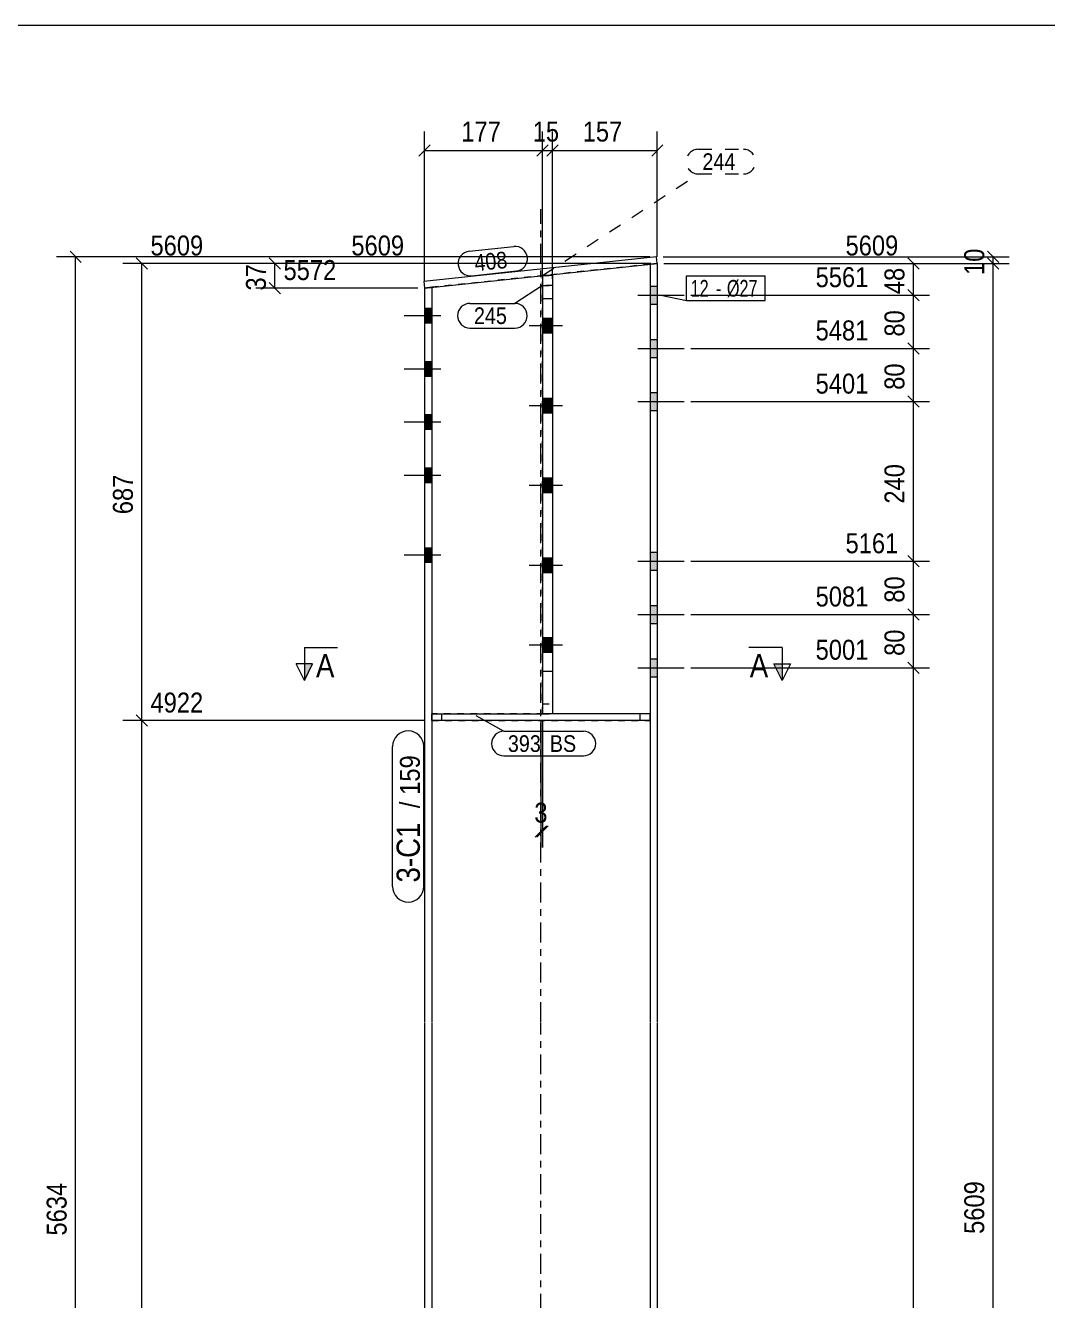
# Model space of a CAD drawing. Header units: millimetres. Extents: x 2 to 579, y 1 to 405.
# Drawn here: x 158.7 to 312.3, y 213.4 to 405 of the extents above; entities that cross this region are included whole.
import ezdxf

# ---------------------------------------------------------------- set-up
doc = ezdxf.new("R2010")
doc.units = ezdxf.units.MM
for name, pattern in [('XKITLINE00', [0]), ('XKITLINE01', [4, 1, -1, 1, -1]), ('XKITLINE02', [4, 2, -2]), ('XKITLINE03', [6, 3, -1, 1, -1])]:
    doc.linetypes.add(name, pattern=pattern)
for name, color, linetype, lineweight in [('Bolt', 3, 'Continuous', 0), ('BoltMark', 7, 'Continuous', 0), ('Dimensions', 7, 'Continuous', 0), ('DrawingSheet', 5, 'Continuous', 0), ('Part', 2, 'Continuous', 0), ('PartMark', 7, 'Continuous', 0), ('Section', 6, 'Continuous', 0)]:
    doc.layers.add(name, color=color, linetype=linetype, lineweight=lineweight)
doc.styles.add('ARIAL', font='ARIAL.TTF')
doc.styles.add('ARIAL_NARROW', font='ARIALN.TTF')

# ---------------------------------------------------------------- blocks, each defined once
blk = doc.blocks.new('*A5')
at = {"layer": 'Bolt'}
for points in [[(219.75, 360.26), (218.65, 360.26), (218.65, 362.46), (219.75, 362.46)], [(219.75, 360.26), (218.65, 360.26), (218.65, 362.46), (219.75, 362.46)], [(219.75, 352.26), (218.65, 352.26), (218.65, 354.46), (219.75, 354.46)], [(219.75, 352.26), (218.65, 352.26), (218.65, 354.46), (219.75, 354.46)], [(219.75, 344.26), (218.65, 344.26), (218.65, 346.46), (219.75, 346.46)], [(219.75, 344.26), (218.65, 344.26), (218.65, 346.46), (219.75, 346.46)], [(219.75, 336.26), (218.65, 336.26), (218.65, 338.46), (219.75, 338.46)], [(219.75, 336.26), (218.65, 336.26), (218.65, 338.46), (219.75, 338.46)], [(219.75, 324.26), (218.65, 324.26), (218.65, 326.46), (219.75, 326.46)], [(219.75, 324.26), (218.65, 324.26), (218.65, 326.46), (219.75, 326.46)]]:
    blk.add_hatch(color=3, dxfattribs=at).paths.add_polyline_path(points, flags=17)
at = {"layer": 'Bolt', "color": 3, "linetype": 'XKITLINE00', "lineweight": 0}
for p, q in [((219.75, 362.46), (218.65, 362.46)), ((219.75, 362.46), (218.65, 362.46)), ((221.1, 361.36), (215.6, 361.36)), ((221.1, 361.36), (215.6, 361.36)), ((219.75, 360.26), (218.65, 360.26)), ((219.75, 360.26), (218.65, 360.26)), ((221.1, 353.36), (215.6, 353.36)), ((221.1, 353.36), (215.6, 353.36)), ((219.75, 354.46), (218.65, 354.46)), ((219.75, 354.46), (218.65, 354.46)), ((219.75, 352.26), (218.65, 352.26)), ((219.75, 352.26), (218.65, 352.26)), ((221.1, 345.36), (215.6, 345.36)), ((221.1, 345.36), (215.6, 345.36)), ((219.75, 346.46), (218.65, 346.46)), ((219.75, 346.46), (218.65, 346.46)), ((219.75, 344.26), (218.65, 344.26)), ((219.75, 344.26), (218.65, 344.26)), ((221.1, 337.36), (215.6, 337.36)), ((221.1, 337.36), (215.6, 337.36)), ((219.75, 338.46), (218.65, 338.46)), ((219.75, 338.46), (218.65, 338.46)), ((219.75, 336.26), (218.65, 336.26)), ((219.75, 336.26), (218.65, 336.26)), ((219.75, 326.46), (218.65, 326.46)), ((219.75, 326.46), (218.65, 326.46)), ((221.1, 325.36), (215.6, 325.36)), ((221.1, 325.36), (215.6, 325.36)), ((219.75, 324.26), (218.65, 324.26)), ((219.75, 324.26), (218.65, 324.26))]:
    blk.add_line(p, q, dxfattribs=at)
blk = doc.blocks.new('*A6')
at = {"layer": 'Bolt'}
for points in [[(253.65, 363.12), (252.55, 363.12), (252.55, 365.82), (253.65, 365.82)], [(253.65, 363.12), (252.55, 363.12), (252.55, 365.82), (253.65, 365.82)], [(253.65, 355.12), (252.55, 355.12), (252.55, 357.82), (253.65, 357.82)], [(253.65, 355.12), (252.55, 355.12), (252.55, 357.82), (253.65, 357.82)], [(253.65, 347.12), (252.55, 347.12), (252.55, 349.82), (253.65, 349.82)], [(253.65, 347.12), (252.55, 347.12), (252.55, 349.82), (253.65, 349.82)], [(253.65, 323.12), (252.55, 323.12), (252.55, 325.82), (253.65, 325.82)], [(253.65, 323.12), (252.55, 323.12), (252.55, 325.82), (253.65, 325.82)], [(253.65, 315.12), (252.55, 315.12), (252.55, 317.82), (253.65, 317.82)], [(253.65, 315.12), (252.55, 315.12), (252.55, 317.82), (253.65, 317.82)], [(253.65, 307.12), (252.55, 307.12), (252.55, 309.82), (253.65, 309.82)], [(253.65, 307.12), (252.55, 307.12), (252.55, 309.82), (253.65, 309.82)]]:
    blk.add_hatch(color=3, dxfattribs=at).paths.add_polyline_path(points, flags=17)
at = {"layer": 'Bolt', "color": 3, "linetype": 'XKITLINE00', "lineweight": 0}
for p, q in [((250.7, 364.47), (257.7, 364.47)), ((250.7, 364.47), (257.7, 364.47)), ((252.55, 365.82), (253.65, 365.82)), ((252.55, 365.82), (253.65, 365.82)), ((252.55, 363.12), (253.65, 363.12)), ((252.55, 363.12), (253.65, 363.12)), ((252.55, 357.82), (253.65, 357.82)), ((252.55, 357.82), (253.65, 357.82)), ((250.7, 356.47), (257.7, 356.47)), ((250.7, 356.47), (257.7, 356.47)), ((252.55, 355.12), (253.65, 355.12)), ((252.55, 355.12), (253.65, 355.12)), ((252.55, 349.82), (253.65, 349.82)), ((252.55, 349.82), (253.65, 349.82)), ((250.7, 348.47), (257.7, 348.47)), ((250.7, 348.47), (257.7, 348.47)), ((252.55, 347.12), (253.65, 347.12)), ((252.55, 347.12), (253.65, 347.12)), ((252.55, 325.82), (253.65, 325.82)), ((252.55, 325.82), (253.65, 325.82)), ((250.7, 324.47), (257.7, 324.47)), ((250.7, 324.47), (257.7, 324.47)), ((252.55, 323.12), (253.65, 323.12)), ((252.55, 323.12), (253.65, 323.12)), ((250.7, 316.47), (257.7, 316.47)), ((250.7, 316.47), (257.7, 316.47)), ((252.55, 317.82), (253.65, 317.82)), ((252.55, 317.82), (253.65, 317.82)), ((252.55, 315.12), (253.65, 315.12)), ((252.55, 315.12), (253.65, 315.12)), ((252.55, 309.82), (253.65, 309.82)), ((252.55, 309.82), (253.65, 309.82)), ((250.7, 308.47), (257.7, 308.47)), ((250.7, 308.47), (257.7, 308.47)), ((252.55, 307.12), (253.65, 307.12)), ((252.55, 307.12), (253.65, 307.12))]:
    blk.add_line(p, q, dxfattribs=at)
blk = doc.blocks.new('*A7')
at = {"layer": 'Bolt'}
for points in [[(237.9, 358.79), (236.4, 358.79), (236.4, 360.99), (237.9, 360.99)], [(237.9, 358.79), (236.4, 358.79), (236.4, 360.99), (237.9, 360.99)], [(237.9, 346.79), (236.4, 346.79), (236.4, 348.99), (237.9, 348.99)], [(237.9, 346.79), (236.4, 346.79), (236.4, 348.99), (237.9, 348.99)], [(237.9, 334.79), (236.4, 334.79), (236.4, 336.99), (237.9, 336.99)], [(237.9, 334.79), (236.4, 334.79), (236.4, 336.99), (237.9, 336.99)], [(237.9, 322.79), (236.4, 322.79), (236.4, 324.99), (237.9, 324.99)], [(237.9, 322.79), (236.4, 322.79), (236.4, 324.99), (237.9, 324.99)], [(237.9, 310.79), (236.4, 310.79), (236.4, 312.99), (237.9, 312.99)], [(237.9, 310.79), (236.4, 310.79), (236.4, 312.99), (237.9, 312.99)]]:
    blk.add_hatch(color=3, dxfattribs=at).paths.add_polyline_path(points, flags=17)
at = {"layer": 'Bolt', "color": 3, "linetype": 'XKITLINE00', "lineweight": 0}
for p, q in [((236.4, 360.99), (237.9, 360.99)), ((236.4, 360.99), (237.9, 360.99)), ((234.4, 359.89), (239.4, 359.89)), ((234.4, 359.89), (239.4, 359.89)), ((236.4, 358.79), (237.9, 358.79)), ((236.4, 358.79), (237.9, 358.79)), ((236.4, 348.99), (237.9, 348.99)), ((236.4, 348.99), (237.9, 348.99)), ((234.4, 347.89), (239.4, 347.89)), ((234.4, 347.89), (239.4, 347.89)), ((236.4, 346.79), (237.9, 346.79)), ((236.4, 346.79), (237.9, 346.79)), ((234.4, 335.89), (239.4, 335.89)), ((234.4, 335.89), (239.4, 335.89)), ((236.4, 336.99), (237.9, 336.99)), ((236.4, 336.99), (237.9, 336.99)), ((236.4, 334.79), (237.9, 334.79)), ((236.4, 334.79), (237.9, 334.79)), ((236.4, 324.99), (237.9, 324.99)), ((236.4, 324.99), (237.9, 324.99)), ((234.4, 323.89), (239.4, 323.89)), ((234.4, 323.89), (239.4, 323.89)), ((236.4, 322.79), (237.9, 322.79)), ((236.4, 322.79), (237.9, 322.79)), ((236.4, 312.99), (237.9, 312.99)), ((236.4, 312.99), (237.9, 312.99)), ((234.4, 311.89), (239.4, 311.89)), ((234.4, 311.89), (239.4, 311.89)), ((236.4, 310.79), (237.9, 310.79)), ((236.4, 310.79), (237.9, 310.79))]:
    blk.add_line(p, q, dxfattribs=at)
blk = doc.blocks.new('*A9')
at = {"layer": 'Part', "color": 7, "linetype": 'XKITLINE03', "lineweight": 0}
for p, q in [((236.15, 255.17), (236.15, 377.38)), ((236.15, 133.35), (236.15, 255.07))]:
    blk.add_line(p, q, dxfattribs=at)
at = {"layer": 'Part', "color": 7, "linetype": 'XKITLINE01', "lineweight": 0}
blk.add_line((252.55, 369.11), (219.75, 365.65), dxfattribs=at)
at = {"layer": 'Part', "color": 2, "linetype": 'XKITLINE00', "lineweight": 0}
for p, q in [((253.65, 369.23), (252.55, 369.11)), ((252.55, 369.11), (252.55, 255.17)), ((253.65, 369.23), (253.65, 255.17)), ((219.75, 365.65), (218.65, 365.54)), ((218.65, 365.54), (218.65, 255.17)), ((219.75, 365.65), (219.75, 255.17)), ((218.65, 255.07), (218.65, 133.35)), ((219.75, 255.07), (219.75, 133.35)), ((252.55, 255.07), (252.55, 133.35)), ((253.65, 255.07), (253.65, 133.35))]:
    blk.add_line(p, q, dxfattribs=at)
blk = doc.blocks.new('*A10')
at = {"layer": 'Part', "color": 7, "linetype": 'XKITLINE01', "lineweight": 0}
for p, q in [((236.4, 301.53), (236.4, 367.41)), ((236.4, 367.41), (237.9, 367.41)), ((237.9, 367.41), (237.9, 301.53)), ((237.9, 365.91), (236.4, 365.91)), ((236.4, 303.03), (237.9, 303.03)), ((237.9, 301.53), (236.4, 301.53))]:
    blk.add_line(p, q, dxfattribs=at)
blk = doc.blocks.new('*A11')
at = {"layer": 'Part', "color": 2, "linetype": 'XKITLINE00', "lineweight": 0}
for p, q in [((236.4, 367.41), (236.4, 301.53)), ((237.9, 367.41), (236.4, 367.41)), ((237.9, 367.41), (237.9, 301.53)), ((237.9, 363.89), (236.4, 363.89)), ((237.9, 307.89), (236.4, 307.89)), ((237.9, 301.53), (236.4, 301.53))]:
    blk.add_line(p, q, dxfattribs=at)
at = {"layer": 'Part', "color": 7, "linetype": 'XKITLINE01', "lineweight": 0}
for p, q in [((236.4, 365.91), (237.9, 365.91)), ((236.4, 303.03), (237.9, 303.03))]:
    blk.add_line(p, q, dxfattribs=at)
blk = doc.blocks.new('*A13')
at = {"layer": 'Part', "color": 2, "linetype": 'XKITLINE00', "lineweight": 0}
for p, q in [((253.54, 370.22), (218.54, 366.53)), ((253.65, 369.23), (253.54, 370.22)), ((218.65, 365.54), (253.65, 369.23)), ((218.54, 366.53), (218.65, 365.54))]:
    blk.add_line(p, q, dxfattribs=at)
blk = doc.blocks.new('*A14')
at = {"layer": 'Part', "color": 7, "linetype": 'XKITLINE01', "lineweight": 0}
for p, q in [((252.55, 301.53), (219.75, 301.53)), ((219.75, 300.53), (219.75, 301.53)), ((221.25, 300.53), (221.25, 301.53)), ((251.05, 300.53), (251.05, 301.53)), ((252.55, 300.53), (252.55, 301.53)), ((219.75, 300.53), (252.55, 300.53))]:
    blk.add_line(p, q, dxfattribs=at)
blk = doc.blocks.new('*A15')
at = {"layer": 'Part', "color": 2, "linetype": 'XKITLINE00', "lineweight": 0}
for p, q in [((219.75, 301.53), (236.4, 301.53)), ((252.55, 301.53), (237.9, 301.53)), ((252.55, 300.53), (219.75, 300.53))]:
    blk.add_line(p, q, dxfattribs=at)
at = {"layer": 'Part', "color": 7, "linetype": 'XKITLINE01', "lineweight": 0}
for p, q in [((219.75, 300.53), (219.75, 301.53)), ((221.25, 300.53), (221.25, 301.53)), ((236.4, 301.53), (237.9, 301.53)), ((251.05, 300.53), (251.05, 301.53)), ((252.55, 301.53), (252.55, 300.53))]:
    blk.add_line(p, q, dxfattribs=at)
blk = doc.blocks.new('*A33')
at = {"layer": 'DrawingSheet', "color": 5, "linetype": 'XKITLINE00', "lineweight": 0}
blk.add_line((579, 405), (5, 405), dxfattribs=at)
blk = doc.blocks.new('*A41')
at = {"layer": 'Dimensions', "color": 7, "linetype": 'XKITLINE00', "lineweight": 0}
for p, q in [((218.65, 366.54), (218.65, 389.06)), ((236.4, 366.91), (236.4, 389.06)), ((219.5, 387.05), (217.8, 385.36)), ((218.65, 386.21), (236.4, 386.21)), ((237.25, 387.05), (235.55, 385.36))]:
    blk.add_line(p, q, dxfattribs=at)
at = {"layer": 'Dimensions', "color": 3}
for p in [(218.65, 386.21), (236.4, 386.21)]:
    blk.add_point(p, dxfattribs=at)
at = {"layer": 'Dimensions', "color": 3, "style": 'ARIAL', "width": 0.85}
blk.add_text('177', height=3, dxfattribs=at).set_placement((224.18, 387.56))
blk = doc.blocks.new('*A42')
at = {"layer": 'Dimensions', "color": 7, "linetype": 'XKITLINE00', "lineweight": 0}
for p, q in [((236.4, 366.91), (236.4, 389.06)), ((237.9, 366.91), (237.9, 389.06)), ((237.25, 387.05), (235.55, 385.36)), ((236.4, 386.21), (237.9, 386.21)), ((238.75, 387.05), (237.05, 385.36))]:
    blk.add_line(p, q, dxfattribs=at)
at = {"layer": 'Dimensions', "color": 3}
for p in [(236.4, 386.21), (237.9, 386.21)]:
    blk.add_point(p, dxfattribs=at)
at = {"layer": 'Dimensions', "color": 3, "style": 'ARIAL', "width": 0.85}
blk.add_text('15', height=3, dxfattribs=at).set_placement((234.92, 387.56))
blk = doc.blocks.new('*A43')
at = {"layer": 'Dimensions', "color": 7, "linetype": 'XKITLINE00', "lineweight": 0}
for p, q in [((237.9, 366.91), (237.9, 389.06)), ((253.65, 370.23), (253.65, 389.06)), ((238.75, 387.05), (237.05, 385.36)), ((237.9, 386.21), (253.65, 386.21)), ((254.5, 387.05), (252.8, 385.36))]:
    blk.add_line(p, q, dxfattribs=at)
at = {"layer": 'Dimensions', "color": 3}
for p in [(237.9, 386.21), (253.65, 386.21)]:
    blk.add_point(p, dxfattribs=at)
at = {"layer": 'Dimensions', "color": 3, "style": 'ARIAL', "width": 0.85}
blk.add_text('157', height=3, dxfattribs=at).set_placement((242.43, 387.56))
blk = doc.blocks.new('*A44')
at = {"layer": 'Dimensions', "color": 7, "linetype": 'XKITLINE00', "lineweight": 0}
for p, q in [((252.54, 370.22), (163.34, 370.22)), ((165.35, 371.07), (167.04, 369.37)), ((166.19, 84.89), (166.19, 370.22))]:
    blk.add_line(p, q, dxfattribs=at)
at = {"layer": 'Dimensions', "color": 3}
blk.add_point((166.19, 370.22), dxfattribs=at)
at = {"layer": 'Dimensions', "color": 3, "style": 'ARIAL', "width": 0.85}
blk.add_text('5634', height=3, rotation=90.0002, dxfattribs=at).set_placement((164.84, 223.11))
blk = doc.blocks.new('*A46')
at = {"layer": 'Dimensions', "color": 7, "linetype": 'XKITLINE00', "lineweight": 0}
for p, q in [((303.3, 370.08), (305, 368.38)), ((254.65, 369.23), (306.55, 369.23)), ((304.15, 86.39), (304.15, 369.23))]:
    blk.add_line(p, q, dxfattribs=at)
at = {"layer": 'Dimensions', "color": 3}
blk.add_point((304.15, 369.23), dxfattribs=at)
at = {"layer": 'Dimensions', "color": 3, "style": 'ARIAL', "width": 0.85}
blk.add_text('5609', height=3, rotation=90.0002, dxfattribs=at).set_placement((302.8, 223.36))
blk = doc.blocks.new('*A47')
at = {"layer": 'Dimensions', "color": 7, "linetype": 'XKITLINE00', "lineweight": 0}
for p, q in [((254.54, 370.22), (306.55, 370.22)), ((303.3, 371.07), (305, 369.37)), ((303.3, 370.08), (305, 368.38)), ((304.15, 369.23), (304.15, 370.22)), ((254.65, 369.23), (306.55, 369.23))]:
    blk.add_line(p, q, dxfattribs=at)
at = {"layer": 'Dimensions', "color": 3}
for p in [(304.15, 370.22), (304.15, 369.23)]:
    blk.add_point(p, dxfattribs=at)
at = {"layer": 'Dimensions', "color": 3, "style": 'ARIAL', "width": 0.85}
blk.add_text('10', height=3, rotation=90.0002, dxfattribs=at).set_placement((302.8, 367.5))
blk = doc.blocks.new('*A48')
at = {"layer": 'Dimensions', "color": 7, "linetype": 'XKITLINE00', "lineweight": 0}
for p, q in [((175.3, 301.38), (177, 299.68)), ((218.75, 300.53), (173.3, 300.53)), ((176.15, 86.39), (176.15, 300.53))]:
    blk.add_line(p, q, dxfattribs=at)
at = {"layer": 'Dimensions', "color": 3}
blk.add_point((176.15, 300.53), dxfattribs=at)
at = {"layer": 'Dimensions', "color": 3, "style": 'ARIAL', "width": 0.85}
blk.add_text('4922', height=3, dxfattribs=at).set_placement((177.45, 301.73))
blk = doc.blocks.new('*A49')
at = {"layer": 'Dimensions', "color": 7, "linetype": 'XKITLINE00', "lineweight": 0}
for p, q in [((175.3, 370.08), (177, 368.38)), ((252.65, 369.23), (173.3, 369.23)), ((176.15, 300.53), (176.15, 369.23)), ((175.3, 301.38), (177, 299.68)), ((218.75, 300.53), (173.3, 300.53))]:
    blk.add_line(p, q, dxfattribs=at)
at = {"layer": 'Dimensions', "color": 3}
for p in [(176.15, 369.23), (176.15, 300.53)]:
    blk.add_point(p, dxfattribs=at)
at = {"layer": 'Dimensions', "color": 3, "style": 'ARIAL', "width": 0.85}
blk.add_text('5609', height=3, dxfattribs=at).set_placement((177.45, 370.43))
blk.add_text('687', height=3, rotation=90.0002, dxfattribs=at).set_placement((174.8, 331.54))
blk = doc.blocks.new('*A50')
at = {"layer": 'Dimensions', "color": 7, "linetype": 'XKITLINE00', "lineweight": 0}
for p, q in [((291.3, 309.31), (293, 307.62)), ((258.7, 308.47), (294.55, 308.47)), ((292.15, 86.39), (292.15, 308.47))]:
    blk.add_line(p, q, dxfattribs=at)
at = {"layer": 'Dimensions', "color": 3}
blk.add_point((292.15, 308.47), dxfattribs=at)
at = {"layer": 'Dimensions', "color": 3, "style": 'ARIAL', "width": 0.85}
blk.add_text('5001', height=3, dxfattribs=at).set_placement((277.45, 309.67))
blk = doc.blocks.new('*A51')
at = {"layer": 'Dimensions', "color": 7, "linetype": 'XKITLINE00', "lineweight": 0}
for p, q in [((258.7, 316.47), (294.55, 316.47)), ((291.3, 317.31), (293, 315.62)), ((292.15, 308.47), (292.15, 316.47)), ((291.3, 309.31), (293, 307.62)), ((258.7, 308.47), (294.55, 308.47))]:
    blk.add_line(p, q, dxfattribs=at)
at = {"layer": 'Dimensions', "color": 3}
for p in [(292.15, 316.47), (292.15, 308.47)]:
    blk.add_point(p, dxfattribs=at)
at = {"layer": 'Dimensions', "color": 3, "style": 'ARIAL', "width": 0.85}
blk.add_text('5081', height=3, dxfattribs=at).set_placement((277.45, 317.67))
blk.add_text('80', height=3, rotation=90.0002, dxfattribs=at).set_placement((290.8, 310.24))
blk = doc.blocks.new('*A52')
at = {"layer": 'Dimensions', "color": 7, "linetype": 'XKITLINE00', "lineweight": 0}
for p, q in [((258.7, 324.47), (294.55, 324.47)), ((291.3, 325.31), (293, 323.62)), ((292.15, 316.47), (292.15, 324.47)), ((258.7, 316.47), (294.55, 316.47)), ((291.3, 317.31), (293, 315.62))]:
    blk.add_line(p, q, dxfattribs=at)
at = {"layer": 'Dimensions', "color": 3}
for p in [(292.15, 324.47), (292.15, 316.47)]:
    blk.add_point(p, dxfattribs=at)
at = {"layer": 'Dimensions', "color": 3, "style": 'ARIAL', "width": 0.85}
blk.add_text('5161', height=3, dxfattribs=at).set_placement((281.95, 325.67))
blk.add_text('80', height=3, rotation=90.0002, dxfattribs=at).set_placement((290.8, 318.24))
blk = doc.blocks.new('*A53')
at = {"layer": 'Dimensions', "color": 7, "linetype": 'XKITLINE00', "lineweight": 0}
for p, q in [((291.3, 349.31), (293, 347.62)), ((258.7, 348.47), (294.55, 348.47)), ((292.15, 324.47), (292.15, 348.47)), ((258.7, 324.47), (294.55, 324.47)), ((291.3, 325.31), (293, 323.62))]:
    blk.add_line(p, q, dxfattribs=at)
at = {"layer": 'Dimensions', "color": 3}
for p in [(292.15, 348.47), (292.15, 324.47)]:
    blk.add_point(p, dxfattribs=at)
at = {"layer": 'Dimensions', "color": 3, "style": 'ARIAL', "width": 0.85}
blk.add_text('5401', height=3, dxfattribs=at).set_placement((277.45, 349.67))
blk.add_text('240', height=3, rotation=90.0002, dxfattribs=at).set_placement((290.8, 333.13))
blk = doc.blocks.new('*A54')
at = {"layer": 'Dimensions', "color": 7, "linetype": 'XKITLINE00', "lineweight": 0}
for p, q in [((291.3, 357.31), (293, 355.62)), ((258.7, 356.47), (294.55, 356.47)), ((292.15, 348.47), (292.15, 356.47)), ((291.3, 349.31), (293, 347.62)), ((258.7, 348.47), (294.55, 348.47))]:
    blk.add_line(p, q, dxfattribs=at)
at = {"layer": 'Dimensions', "color": 3}
for p in [(292.15, 356.47), (292.15, 348.47)]:
    blk.add_point(p, dxfattribs=at)
at = {"layer": 'Dimensions', "color": 3, "style": 'ARIAL', "width": 0.85}
blk.add_text('5481', height=3, dxfattribs=at).set_placement((277.45, 357.67))
blk.add_text('80', height=3, rotation=90.0002, dxfattribs=at).set_placement((290.8, 350.24))
blk = doc.blocks.new('*A55')
at = {"layer": 'Dimensions', "color": 7, "linetype": 'XKITLINE00', "lineweight": 0}
for p, q in [((258.7, 364.47), (294.55, 364.47)), ((291.3, 365.31), (293, 363.62)), ((292.15, 356.47), (292.15, 364.47)), ((291.3, 357.31), (293, 355.62)), ((258.7, 356.47), (294.55, 356.47))]:
    blk.add_line(p, q, dxfattribs=at)
at = {"layer": 'Dimensions', "color": 3}
for p in [(292.15, 364.47), (292.15, 356.47)]:
    blk.add_point(p, dxfattribs=at)
at = {"layer": 'Dimensions', "color": 3, "style": 'ARIAL', "width": 0.85}
blk.add_text('5561', height=3, dxfattribs=at).set_placement((277.45, 365.67))
blk.add_text('80', height=3, rotation=90.0002, dxfattribs=at).set_placement((290.8, 358.24))
blk = doc.blocks.new('*A56')
at = {"layer": 'Dimensions', "color": 7, "linetype": 'XKITLINE00', "lineweight": 0}
for p, q in [((291.3, 370.08), (293, 368.38)), ((254.65, 369.23), (294.55, 369.23)), ((292.15, 364.47), (292.15, 369.23)), ((258.7, 364.47), (294.55, 364.47)), ((291.3, 365.31), (293, 363.62))]:
    blk.add_line(p, q, dxfattribs=at)
at = {"layer": 'Dimensions', "color": 3}
for p in [(292.15, 369.23), (292.15, 364.47)]:
    blk.add_point(p, dxfattribs=at)
at = {"layer": 'Dimensions', "color": 3, "style": 'ARIAL', "width": 0.85}
blk.add_text('5609', height=3, dxfattribs=at).set_placement((281.95, 370.43))
blk.add_text('48', height=3, rotation=90.0002, dxfattribs=at).set_placement((290.8, 364.62))
blk = doc.blocks.new('*A59')
at = {"layer": 'Dimensions', "color": 7, "linetype": 'XKITLINE00', "lineweight": 0}
for p, q in [((236.15, 300.53), (236.15, 281.43)), ((236.4, 300.53), (236.4, 281.43)), ((237, 284.68), (235.3, 282.98)), ((237.25, 284.68), (235.55, 282.98)), ((236.15, 283.83), (236.4, 283.83))]:
    blk.add_line(p, q, dxfattribs=at)
at = {"layer": 'Dimensions', "color": 3}
for p in [(236.15, 283.83), (236.4, 283.83)]:
    blk.add_point(p, dxfattribs=at)
at = {"layer": 'Dimensions', "color": 3, "style": 'ARIAL', "width": 0.85}
blk.add_text('3', height=3, dxfattribs=at).set_placement((235.16, 285.18))
blk = doc.blocks.new('*A60')
at = {"layer": 'Dimensions', "color": 7, "linetype": 'XKITLINE00', "lineweight": 0}
for p, q in [((195.3, 370.08), (197, 368.38)), ((252.65, 369.23), (193.3, 369.23)), ((196.15, 365.54), (196.15, 369.23)), ((195.3, 366.38), (197, 364.69)), ((217.65, 365.54), (193.3, 365.54))]:
    blk.add_line(p, q, dxfattribs=at)
at = {"layer": 'Dimensions', "color": 3}
for p in [(196.15, 369.23), (196.15, 365.54)]:
    blk.add_point(p, dxfattribs=at)
at = {"layer": 'Dimensions', "color": 3, "style": 'ARIAL', "width": 0.85}
for s, p in [('5609', (207.65, 370.43)), ('5572', (197.45, 366.74))]:
    blk.add_text(s, height=3, dxfattribs=at).set_placement(p)
blk.add_text('37', height=3, rotation=90.0002, dxfattribs=at).set_placement((194.8, 365.16))
blk = doc.blocks.new('*A61')
at = {"layer": 'BoltMark', "color": 7, "linetype": 'XKITLINE00', "lineweight": 0}
for p, q in [((258.06, 367.35), (269.88, 367.35)), ((258.06, 363.65), (258.06, 367.35)), ((269.88, 363.65), (269.88, 367.35)), ((254.2, 364.47), (258.06, 363.65)), ((258.06, 363.65), (269.88, 363.65))]:
    blk.add_line(p, q, dxfattribs=at)
at = {"layer": 'BoltMark', "color": 3, "style": 'ARIAL_NARROW', "width": 0.85}
for s, p in [('12', (258.66, 364.25)), ('Ø27', (264.11, 364.25)), ('-', (262.45, 364.25))]:
    blk.add_text(s, height=2.5, dxfattribs=at).set_placement(p)
blk = doc.blocks.new('*A62')
at = {"layer": 'PartMark', "color": 7, "linetype": 'XKITLINE00', "lineweight": 0}
for p, q in [((225.35, 371.07), (232.08, 371.78)), ((225.74, 367.39), (232.47, 368.1))]:
    blk.add_line(p, q, dxfattribs=at)
for centre, start, end in [((225.55, 369.23), 96.0211, 276.0211), ((232.27, 369.94), 276.0211, 96.0211)]:
    blk.add_arc(centre, 1.85, start, end, dxfattribs=at)
at = {"layer": 'PartMark', "color": 3, "style": 'ARIAL', "width": 0.85}
blk.add_text('408', height=2.5, rotation=6.0218, dxfattribs=at).set_placement((226.28, 368.05))
blk = doc.blocks.new('*A64')
at = {"layer": 'PartMark', "color": 7, "linetype": 'XKITLINE00', "lineweight": 0}
for p, q in [((236.4, 365.91), (232.24, 363.23)), ((225.48, 363.23), (232.24, 363.23)), ((225.48, 359.53), (232.24, 359.53))]:
    blk.add_line(p, q, dxfattribs=at)
for centre, start, end in [((225.48, 361.38), 90, 270), ((232.24, 361.38), 270, 90)]:
    blk.add_arc(centre, 1.85, start, end, dxfattribs=at)
at = {"layer": 'PartMark', "color": 3, "style": 'ARIAL', "width": 0.85}
blk.add_text('245', height=2.5, dxfattribs=at).set_placement((226.08, 360.13))
blk = doc.blocks.new('*A65')
at = {"layer": 'PartMark', "color": 7, "linetype": 'XKITLINE02', "lineweight": 0}
for p, q in [((259.83, 386.39), (266.59, 386.39)), ((236.4, 367.41), (259.83, 382.69)), ((259.83, 382.69), (266.59, 382.69))]:
    blk.add_line(p, q, dxfattribs=at)
for centre, start, end in [((259.83, 384.54), 90, 270), ((266.59, 384.54), 270, 90)]:
    blk.add_arc(centre, 1.85, start, end, dxfattribs=at)
at = {"layer": 'PartMark', "color": 3, "style": 'ARIAL', "width": 0.85}
blk.add_text('244', height=2.5, dxfattribs=at).set_placement((260.43, 383.29))
blk = doc.blocks.new('*A66')
at = {"layer": 'PartMark', "color": 7, "linetype": 'XKITLINE00', "lineweight": 0}
for p, q in [((213.85, 275.58), (213.85, 296.63)), ((218.55, 275.58), (218.55, 296.63))]:
    blk.add_line(p, q, dxfattribs=at)
for centre, start, end in [((216.2, 296.63), 0, 180), ((216.2, 275.58), 180, 0)]:
    blk.add_arc(centre, 2.35, start, end, dxfattribs=at)
at = {"layer": 'PartMark', "color": 3, "style": 'ARIAL', "width": 0.85}
for s, p in [('159', (217.95, 289.36)), ('/', (217.95, 287.35))]:
    blk.add_text(s, height=3, rotation=90.0002, dxfattribs=at).set_placement(p)
at = {"layer": 'PartMark', "color": 1, "style": 'ARIAL', "width": 0.85}
blk.add_text('3-C1', height=3.5, rotation=90.0002, dxfattribs=at).set_placement((217.95, 276.18))
blk = doc.blocks.new('*A67')
at = {"layer": 'PartMark', "color": 7, "linetype": 'XKITLINE00', "lineweight": 0}
for p, q in [((226.34, 301.3), (230.58, 298.91)), ((230.58, 298.91), (242.54, 298.91)), ((230.58, 295.21), (242.54, 295.21))]:
    blk.add_line(p, q, dxfattribs=at)
for centre, start, end in [((230.58, 297.06), 90, 270), ((242.54, 297.06), 270, 90)]:
    blk.add_arc(centre, 1.85, start, end, dxfattribs=at)
at = {"layer": 'PartMark', "color": 3, "style": 'ARIAL', "width": 0.85}
for s, p in [('393', (231.18, 295.81)), ('BS', (237.49, 295.81))]:
    blk.add_text(s, height=2.5, dxfattribs=at).set_placement(p)
blk = doc.blocks.new('*A68')
at = {"layer": 'Section'}
for points in [[(201.83, 309.03), (200.58, 306.53), (200.58, 309.03)], [(272.41, 309.03), (272.41, 306.53), (271.16, 309.03)]]:
    blk.add_hatch(color=3, dxfattribs=at).paths.add_polyline_path(points, flags=17)
at = {"layer": 'Section', "color": 1, "linetype": 'XKITLINE00', "lineweight": 0}
for p, q in [((200.58, 311.53), (205.58, 311.53)), ((200.58, 311.53), (200.58, 306.53)), ((272.41, 311.53), (267.41, 311.53)), ((272.41, 311.53), (272.41, 306.53))]:
    blk.add_line(p, q, dxfattribs=at)
at = {"layer": 'Section', "color": 3, "linetype": 'XKITLINE00', "lineweight": 0}
for p, q in [((200.58, 306.53), (199.33, 309.03)), ((201.83, 309.03), (199.33, 309.03)), ((200.58, 306.53), (201.83, 309.03)), ((271.16, 309.03), (273.66, 309.03)), ((272.41, 306.53), (271.16, 309.03)), ((273.66, 309.03), (272.41, 306.53))]:
    blk.add_line(p, q, dxfattribs=at)
at = {"layer": 'Section', "color": 7, "style": 'ARIAL', "width": 0.85}
for p in [(202.33, 307.03), (267.55, 307.03)]:
    blk.add_text('A', height=3.5, dxfattribs=at).set_placement(p)

msp = doc.modelspace()

# ---------------------------------------------------------------- block references
at = {"lineweight": 0}
for name in ['*A33', '*A41', '*A42', '*A43', '*A65', '*A49', '*A60', '*A62', '*A56', '*A44', '*A13', '*A47', '*A46', '*A55', '*A10', '*A11', '*A61', '*A64', '*A6', '*A5', '*A7', '*A54', '*A53', '*A52', '*A51', '*A50', '*A68', '*A48', '*A14', '*A15', '*A67', '*A66', '*A59']:
    msp.add_blockref(name, (0, 0), dxfattribs=at)
at = {"layer": 'Part', "lineweight": 0}
msp.add_blockref('*A9', (0, 0), dxfattribs=at)

doc.saveas('drawing.dxf')
